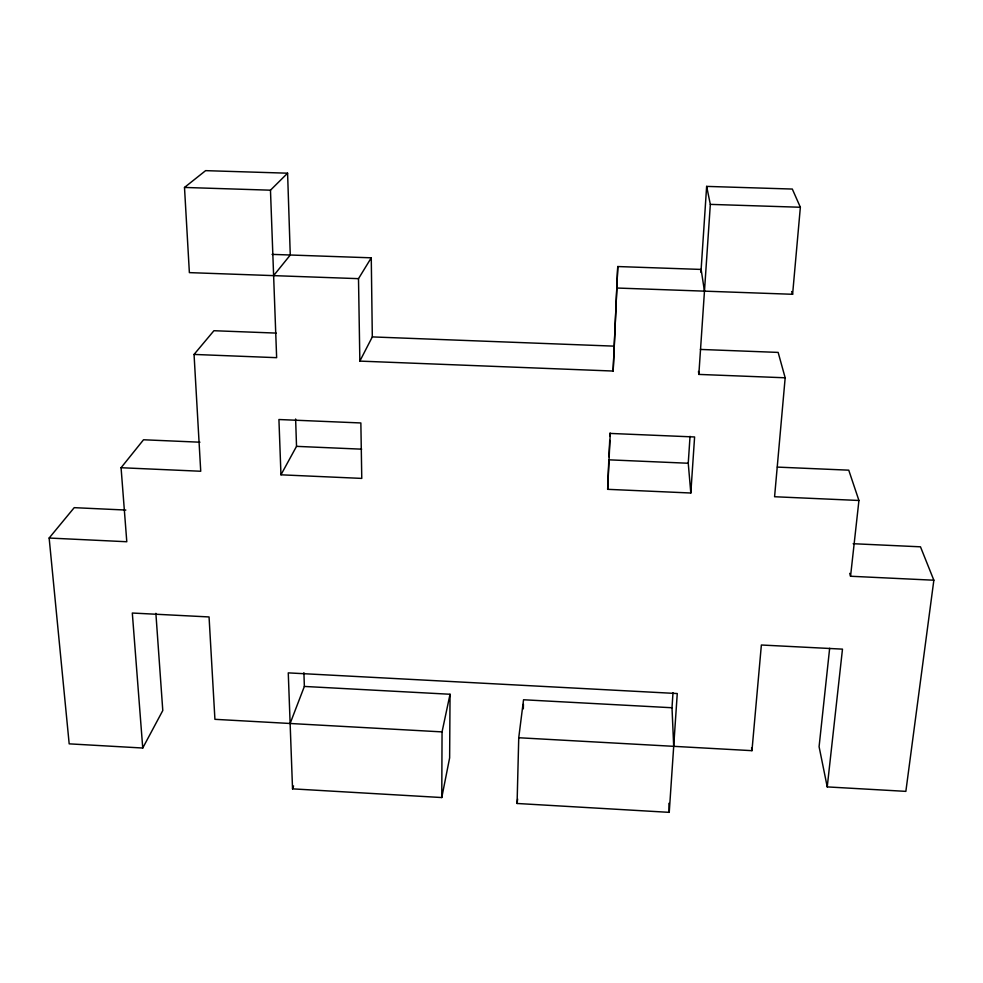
<?xml version="1.0" encoding="UTF-8"?>
<svg xmlns="http://www.w3.org/2000/svg" width="983" height="983" viewBox="0 0 983 983"><rect width="100%" height="100%" fill="white"/><g stroke="black" fill="none" stroke-linecap="round" stroke-linejoin="round"><path stroke-width="1.47" d="M673.699 746.33L672.003 707.748L523.546 699.761L518.741 737.741L517.083 803.48L669.239 812.351L677.262 693.543L288.265 672.876L292.541 788.857L441.772 797.545L442.055 731.893L450.042 694.256L304.361 686.441L290.132 723.476M450.042 694.256L449.636 757.868L441.772 797.545M523.312 708.866L523.435 704.32M272.058 254.376L371.267 257.816L358.5 278.656L359.852 361.105L613.146 371.046L617.766 266.54L701.125 269.428L704.467 291.152M613.146 371.046L617.766 266.54M607.666 489.325L608.821 459.823L688.247 463.251L690.816 493.011L607.666 489.325L610.259 433.429L694.6 436.968L690.816 493.011M608.956 456.837L609.718 440.409M609.927 435.936L610.062 432.95M672.003 707.748L672.999 692.72M688.247 463.251L690.041 436.305M700.928 272.438L706.642 186.389L792.31 189.055L800.359 207.253L792.605 294.286L616.992 288.031M829.652 648.276L819.085 746.687L827.231 786.904L905.859 791.364L933.85 580.216L850.553 576.247L858.933 500.482L774.579 496.734L785.171 377.791L698.839 374.412L710.328 204.378L706.642 186.389M518.741 737.741L751.958 750.668L761.37 645.008L842.48 649.136L827.231 786.904M517.083 803.48L517.623 799.032M292.541 788.857L293.573 785.958M359.852 361.105L372.311 336.911L371.267 257.816M125.824 510.054L74.216 507.658L49.15 538.033L69.179 743.848L142.744 748.026L162.785 710.525L155.879 613.331M280.966 474.814L278.926 419.52L360.859 422.96L361.769 478.402L280.966 474.814L296.522 446.356L295.625 419.004M49.15 538.033L126.795 541.744L121.069 467.724L143.53 439.77L199.942 442.203M273.618 275.633L290.268 255.015L287.589 173.192L205.607 170.649L184.497 187.446L189.375 272.623L358.5 278.656M121.069 467.724L200.729 471.25L194.056 354.433L213.925 330.718L276.149 333.09M184.497 187.446L270.472 190.186L287.589 173.192M710.328 204.378L800.359 207.253M372.311 336.911L614.08 346.139M700.388 349.432L778.143 352.406L785.171 377.791M194.056 354.433L276.641 357.677L270.472 190.186M296.522 446.356L361.67 449.17M777.344 467.097L848.747 470.169L858.933 500.482M853.17 543.71L920.481 546.818L933.85 580.216M442.055 731.893L214.921 719.323L209.06 616.943L132.312 613.036L142.744 748.026M791.659 291.546L792.605 294.286M849.717 573.372L850.553 576.247M751.577 747.682L751.958 750.668M698.483 371.451L698.839 374.412M668.907 803.32L669.239 812.351M303.907 672.667L304.361 686.441"/></g></svg>
